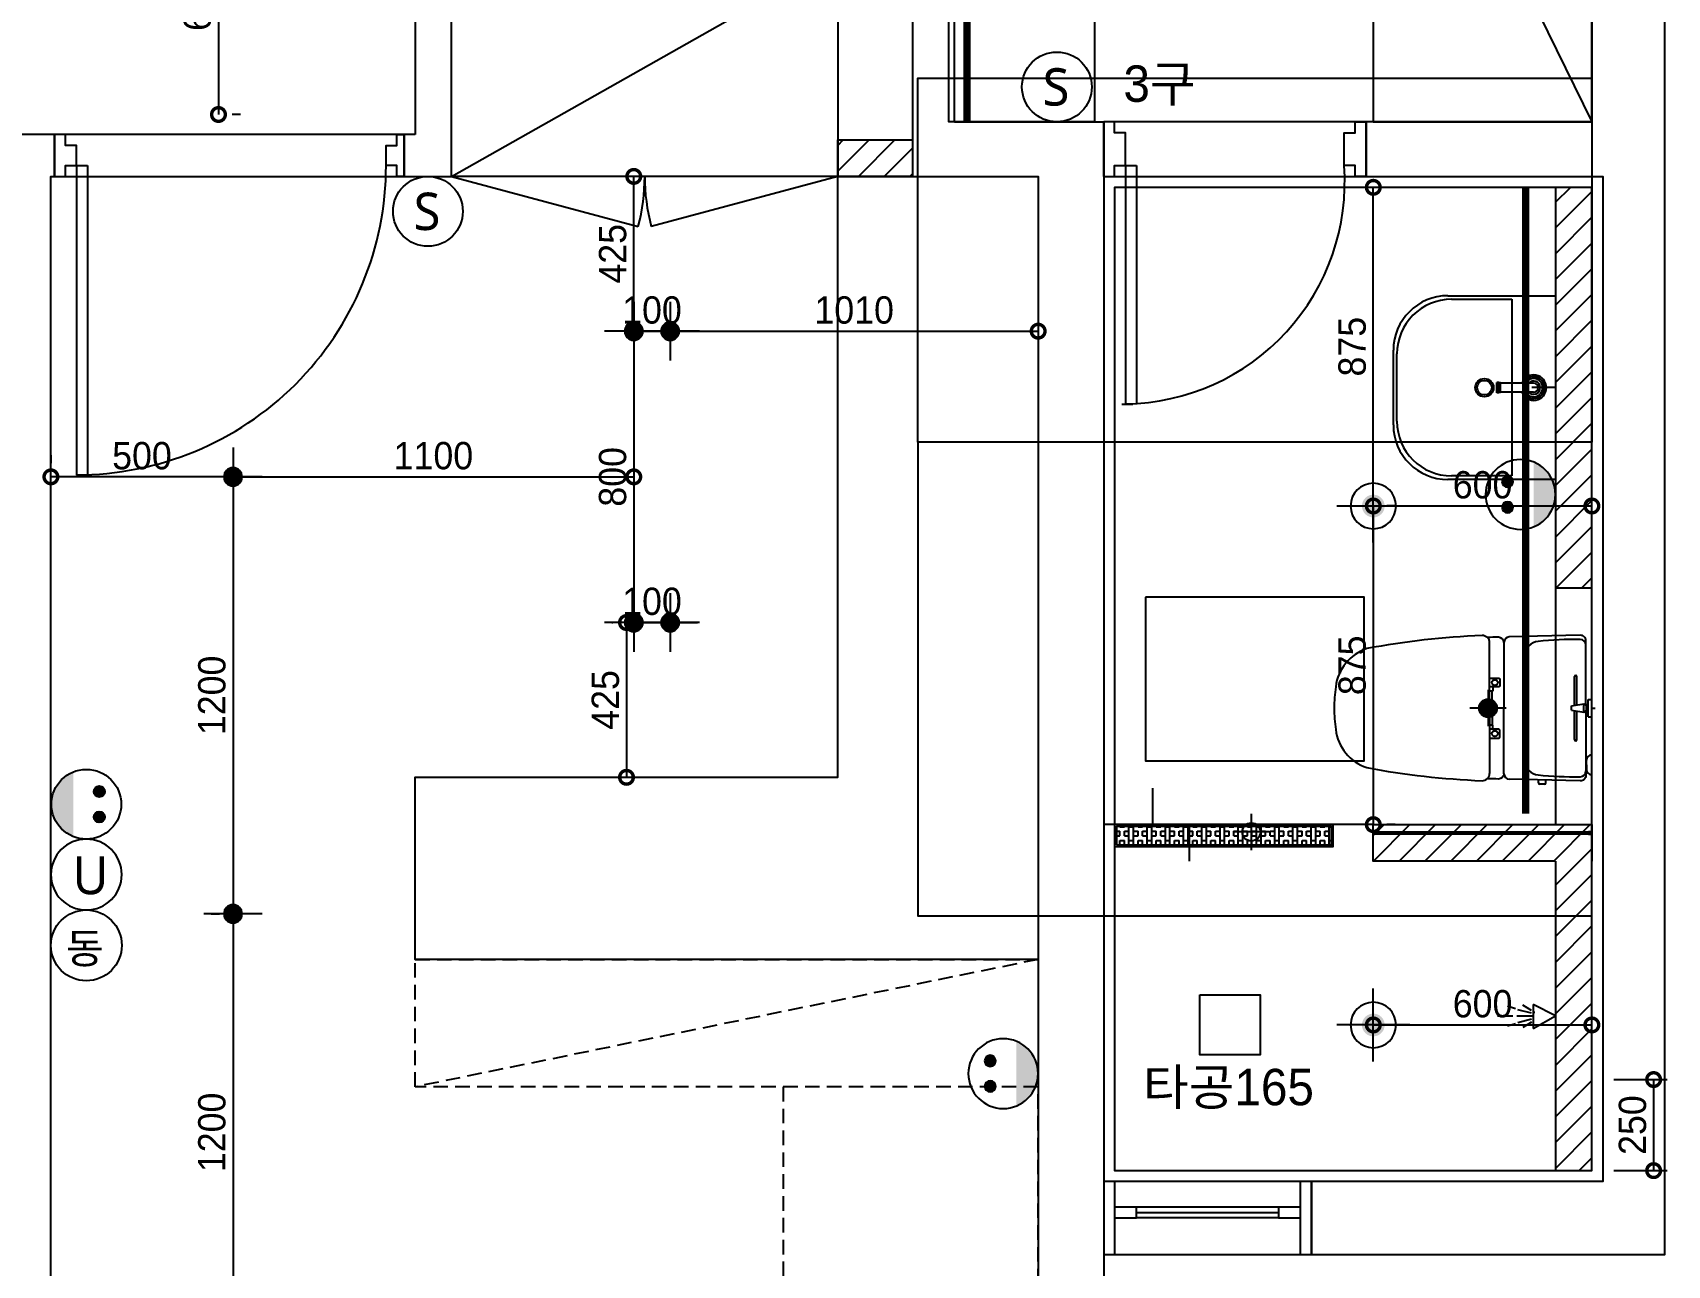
# Model space of a CAD drawing. Header units: inches. Extents: x 199882 to 277715, y -17863 to 11882.
# Drawn here: x 234943 to 239430, y 67 to 3452 of the extents above; entities that cross this region are included whole.
import ezdxf
from ezdxf.enums import TextEntityAlignment as Align

# ---------------------------------------------------------------- set-up
doc = ezdxf.new("R2010")
doc.units = ezdxf.units.IN
doc.header["$LTSCALE"] = 50
doc.header["$MEASUREMENT"] = 0
for name, pattern in [('DH-HID2', [1.2, 0.8, -0.4]), ('HID', [2.5, 1.5, -1]), ('HIDDEN', [0.375, 0.25, -0.125])]:
    doc.linetypes.add(name, pattern=pattern)
for name, color, linetype in [('03-WAL NEW', 3, 'Continuous'), ('04-WIN', 4, 'Continuous'), ('06-FUR', 6, 'Continuous'), ('06-LIGHT', 4, 'Continuous'), ('07-DIM WAL', 5, 'Continuous'), ('08-HAT', 8, 'Continuous'), ('3.기호.계단선', 30, 'Continuous'), ('BATH', 4, 'Continuous'), ('CO-BATH', 6, 'Continuous'), ('fin', 5, 'Continuous'), ('FU-FURM', 251, 'DH-HID2'), ('HL', 6, 'HIDDEN'), ('RC-LIGHT', 7, 'Continuous'), ('TOILET-1', 6, 'Continuous'), ('도면층2', 2, 'Continuous'), ('도면층4', 4, 'Continuous'), ('도면층5', 5, 'Continuous'), ('설비', 140, 'Continuous'), ('욕실마감선', 4, 'Continuous')]:
    doc.layers.add(name, color=color, linetype=linetype)
doc.styles.get("Standard").update_dxf_attribs({"font": 'txt.shx', "bigfont": 'whgtxt.shx'})
doc.styles.add('스타일1', font='HY울릉도M.TTF')
doc.styles.add('코레일둥고', font='Korail_Round_Gothic_Medium.ttf')
doc.dimstyles.new('30', dxfattribs={"dimscale": 30, "dimtxt": 2.5, "dimasz": 2.5, "dimexe": 1.25, "dimexo": 2, "dimtad": 1, "dimdec": 0, "dimtxsty": '스타일1', "dimblk": 'DOTSMALL', "dimcen": 2.5, "dimclrd": 1, "dimclre": 1, "dimclrt": 7, "dimadec": 0, "dimazin": 0, "dimtfac": 1, "dimtdec": 0, "dimtix": 1, "dimtmove": 0, "dimatfit": 3, "dimldrblk": 'DOTSMALL', "dimfxl": 0, "dimarcsym": 0})
pattern_1 = [(225, (0, 0), (35.355339, -35.355339), [])]

# ---------------------------------------------------------------- blocks, each defined once
blk = doc.blocks.new('floor')
at = {"layer": '3.기호.계단선'}
h = blk.add_hatch(dxfattribs=at)
h.set_pattern_fill('ANSI31', color=256, scale=10)
h.set_pattern_definition([(45, (11605, -2325), (-0.8838834765, 0.8838834765), [])])
edge = h.paths.add_edge_path()
edge.add_arc((217438.3, 1597.3), 25, 0, 360)
for p, q in [((217438.3, 1647.3), (217438.3, 1547.3)), ((217488.3, 1597.3), (217388.3, 1597.3)), ((216788.3, 1307.3), (216788.3, 1207.3)), ((216838.3, 1257.3), (216738.3, 1257.3))]:
    blk.add_line(p, q, dxfattribs=at)
for centre in [(217438.3, 1597.3), (216788.3, 1257.3)]:
    blk.add_circle(centre, 25, dxfattribs=at)
at = {"layer": '도면층2'}
for p, q in [((215973.3, 3207.3), (216383.3, 3207.3)), ((214493.3, 3172.3), (214463.3, 3172.3)), ((214463.3, 3172.3), (214463.3, 3057.3)), ((214463.3, 3057.3), (214593.3, 3057.3))]:
    blk.add_line(p, q, dxfattribs=at)
for points in [[(217688.3, 4427.3), (217723.3, 4427.3), (217723.3, 3207.3), (217103.3, 3207.3), (217103.3, 3057.3), (217753.3, 3057.3), (217753.3, 297.3), (216953.3, 297.3), (216953.3, 97.3), (217923.3, 97.3), (217923.3, 9222.3)], [(215843.3, 4097.3), (215843.3, 4547.3), (215843.3, 4097.3), (214633.3, 4097.3), (214633.3, 4547.3), (214463.3, 4547.3), (214463.3, 4397.3), (214493.3, 4397.3), (214493.3, 3172.3)], [(215973.3, 3207.3), (215973.3, 4427.3), (216128.3, 4427.3), (216128.3, 4547.3), (215843.3, 4547.3)], [(214593.3, 3057.3), (214593.3, 3917.3), (215858.3, 3917.3), (215858.3, 3207.3), (215858.3, 3057.3), (216203.3, 3057.3), (216203.3, 37.3)], [(216383.3, 3057.3), (216383.3, 3207.3), (216383.3, -1147.7)]]:
    blk.add_lwpolyline(points, dxfattribs=at)
blk.add_lwpolyline([(213122.3, -1042.7), (213122.3, -1217.7), (213493.3, -1217.7), (213493.3, 3057.3), (213503.3, 3057.3), (213503.3, 3172.3), (213292.3, 3172.3), (213292.3, 727.3), (213077.3, 727.3), (213077.3, 477.3), (213292.3, 477.3), (213293.3, -1042.7)], close=True, dxfattribs=at)
at = {"layer": '도면층4'}
for p, q in [((217103.3, 3207.3), (216383.3, 3207.3)), ((216383.3, 3207.3), (216383.3, 3057.3)), ((216383.3, 3057.3), (216383.3, 3207.3)), ((217103.3, 3057.3), (217103.3, 3207.3)), ((214463.3, 3172.3), (213493.3, 3172.3)), ((214463.3, 3057.3), (214463.3, 3172.3)), ((213493.3, 3057.3), (214463.3, 3057.3)), ((213563.3, 3087.3), (213563.3, 2237.3)), ((213563.3, 3087.3), (213593.3, 3087.3)), ((213593.3, 3087.3), (213593.3, 2237.8)), ((216383.3, 3057.3), (217103.3, 3057.3)), ((216443.3, 3087.3), (216443.3, 2432.3)), ((216443.3, 3087.3), (216473.3, 3087.3)), ((216473.3, 3087.3), (216473.3, 2432.8)), ((216433.3, 2432.3), (216463.3, 2432.3)), ((216953.3, 297.3), (216383.3, 297.3)), ((216413.3, 297.3), (216413.3, 97.3)), ((216923.3, 97.3), (216923.3, 297.3)), ((216953.3, 97.3), (216953.3, 297.3)), ((216473.3, 212.3), (216863.3, 212.3)), ((216383.3, 97.3), (216953.3, 97.3))]:
    blk.add_line(p, q, dxfattribs=at)
for points in [[(216383.3, 3057.3), (216413.3, 3057.3), (216413.3, 3087.3), (216443.3, 3087.3), (216443.3, 3177.3), (216413.3, 3177.3), (216413.3, 3207.3), (216383.3, 3207.3), (216383.3, 3057.3)], [(217103.3, 3057.3), (217073.3, 3057.3), (217073.3, 3087.3), (217043.3, 3087.3), (217043.3, 3177.3), (217073.3, 3177.3), (217073.3, 3207.3), (217103.3, 3207.3), (217103.3, 3057.3)], [(213503.3, 3057.3), (213533.3, 3057.3), (213533.3, 3087.3), (213563.3, 3087.3), (213563.3, 3142.3), (213533.3, 3142.3), (213533.3, 3172.3), (213503.3, 3172.3), (213503.3, 3057.3)], [(214463.3, 3057.3), (214443.3, 3057.3), (214443.3, 3087.3), (214413.3, 3087.3), (214413.3, 3142.3), (214443.3, 3142.3), (214443.3, 3172.3), (214463.3, 3172.3), (214463.3, 3057.3)]]:
    blk.add_lwpolyline(points, dxfattribs=at)
for points in [[(216413.3, 227.3), (216413.3, 197.3), (216473.3, 197.3), (216473.3, 227.3)], [(216863.3, 227.3), (216863.3, 197.3), (216923.3, 197.3), (216923.3, 227.3)]]:
    blk.add_lwpolyline(points, close=True, dxfattribs=at)
at = {"layer": '도면층5'}
for p, q in [((216863.3, 227.3), (216473.3, 227.3)), ((216863.3, 197.3), (216473.3, 197.3))]:
    blk.add_line(p, q, dxfattribs=at)
for centre, radius, start, end in [((213564.2, 3086.9), 849.1, 269.936, 0.0265), ((216435.8, 3041.9), 609.1, 270.6991, 4.2712)]:
    blk.add_arc(centre, radius, start, end, dxfattribs=at)
blk = doc.blocks.new('AC-8')
at = {"layer": 'BATH'}
for p, q in [((-50.8, 54), (-0.1, 142.7)), ((-0.1, 142.7), (45.4, 54)), ((45.4, 54), (-50.8, 54)), ((-24.7, 46.5), (-46.3, 12.2)), ((-13.5, 47.3), (-27.7, -7.9)), ((-1.6, 49.5), (-1.6, -10.8)), ((10.4, 47.3), (24.5, -7.9)), ((21.6, 46.5), (43.2, 12.2)), ((-31.4, -16.2), (-41.1, -49)), ((-1.6, -27.3), (-1.6, -88.5)), ((28.3, -16.2), (38, -49))]:
    blk.add_line(p, q, dxfattribs=at)
blk = doc.blocks.new('A$C1AC25B95')
at = {"layer": '욕실마감선', "color": 8}
for p, q in [((28.3, 72.3), (28.3, 75)), ((53.3, 73.7), (53.3, 75))]:
    blk.add_line(p, q, dxfattribs=at)
at = {"layer": 'TOILET-1', "linetype": 'Continuous', "xscale": 0.873786407766195, "yscale": 0.873786407766195, "zscale": 0.873786407766195, "rotation": 180}
blk.add_blockref('AC-8', (39.7, 124.7), dxfattribs=at)
blk = doc.blocks.new('B-803S')
at = {"layer": 'CO-BATH'}
for p, q in [((7.5, 1980), (7.5, 20)), ((12.5, 1980), (12.5, 20))]:
    blk.add_line(p, q, dxfattribs=at)
at = {"layer": 'CO-BATH', "color": 8}
blk.add_lwpolyline([(0, 2000), (20, 2000), (20, 0), (0, 0)], close=True, dxfattribs=at)
at = {"layer": 'CO-BATH'}
for points in [[(0, 2000), (0, 1970), (5, 1970), (5, 1980), (15, 1980), (15, 1970), (20, 1970), (20, 2000)], [(0, 0), (0, 30), (5, 30), (5, 20), (15, 20), (15, 30), (20, 30), (20, 0)]]:
    blk.add_lwpolyline(points, close=True, dxfattribs=at)
blk = doc.blocks.new('CJSWJ')
at = {"layer": '03-WAL NEW'}
h = blk.add_hatch(dxfattribs=at)
h.set_pattern_fill('_USER', color=256, scale=50, angle=225, pattern_type=0)
h.set_pattern_definition([(225, (46485, -72), (35.355339, -35.355339), [])])
h.paths.add_polyline_path([(237153.3, 3157.3), (237153.3, 3057.3), (237358.3, 3057.3), (237358.3, 3157.3)])
h = blk.add_hatch(dxfattribs=at)
h.set_pattern_fill('_USER', color=8, scale=50, angle=225, pattern_type=0)
h.set_pattern_definition([(225, (21500, -30), (35.355339, -35.355339), [])])
h.paths.add_polyline_path([(239223.3, 3027.3), (239123.3, 3027.3), (239123.3, 1927.3), (239223.3, 1927.3)])
h = blk.add_hatch(dxfattribs=at)
h.set_pattern_fill('_USER', color=8, scale=50, angle=225, pattern_type=0)
h.set_pattern_definition(pattern_1)
h.paths.add_polyline_path([(239223.3, 1177.3), (238623.3, 1177.3), (238623.3, 1277.3), (239223.3, 1277.3)])
h = blk.add_hatch(dxfattribs=at)
h.set_pattern_fill('_USER', color=8, scale=50, angle=225, pattern_type=0)
h.set_pattern_definition(pattern_1)
h.paths.add_polyline_path([(239223.3, 1177.3), (239123.3, 1177.3), (239123.3, 327.3), (239223.3, 327.3)])
at = {"layer": '08-HAT'}
h = blk.add_hatch(dxfattribs=at)
h.set_pattern_fill('BOX', color=256, scale=50)
h.set_pattern_definition([(90, (21202.55, 746.6), (-50, 3e-15), []), (90, (21215.05, 746.6), (-50, 3e-15), []), (0, (21202.55, 746.6), (0, 50), [-12.5, 12.5]), (0, (21202.55, 759.1), (0, 50), [-12.5, 12.5]), (0, (21202.55, 771.6), (0, 50), [12.5, -12.5]), (0, (21202.55, 784.1), (0, 50), [12.5, -12.5]), (90, (21227.55, 746.6), (-50, 3e-15), [12.5, -12.5]), (90, (21240.05, 746.6), (-50, 3e-15), [12.5, -12.5])])
h.paths.add_polyline_path([(237918.3, 1222.3), (238508.3, 1222.3), (238508.3, 1272.3), (237918.3, 1272.3)])
at = {"color": 8}
for p, q in [((239123.3, 2477.3), (239058.3, 2477.3)), ((239223.3, 1573.3), (239223.3, 1621.3)), ((239223.3, 1597.3), (239232, 1597.3)), ((238623.3, 1277.3), (237883.3, 1277.3))]:
    blk.add_line(p, q, dxfattribs=at)
blk.add_line((238623.3, 1277.3), (237913.3, 1277.3))
blk.add_lwpolyline([(238017.6, 1377.3), (238017.6, 1277.3), (238117.6, 1277.3), (238117.6, 1177.3)], dxfattribs=at)
at = {"layer": '03-WAL NEW'}
blk.add_line((239123.3, 1977.3), (239123.3, 1277.3), dxfattribs=at)
blk.add_lwpolyline([(237358.3, 3057.3), (237153.3, 3057.3), (237153.3, 3157.3), (237358.3, 3157.3)], close=True, dxfattribs=at)
for points in [[(239223.3, 3027.3), (239123.3, 3027.3), (239123.3, 1927.3), (239223.3, 1927.3), (239223.3, 3027.3)], [(239123.3, 1177.3), (238623.3, 1177.3), (238623.3, 1277.3), (239223.3, 1277.3), (239223.3, 1177.3)], [(239123.3, 1177.3), (239123.3, 327.3), (239223.3, 327.3), (239223.3, 1177.3)]]:
    blk.add_lwpolyline(points, dxfattribs=at)
at = {"layer": '06-FUR', "color": 8}
for p, q in [((238623.3, 4427.3), (239223.3, 3207.3)), ((237153.3, 3057.3), (236093.3, 3057.3)), ((236093.3, 3057.3), (236605.2, 2920.1)), ((237153.3, 3057.3), (236641.3, 2920.1))]:
    blk.add_line(p, q, dxfattribs=at)
for points in [[(237458.3, 4427.3), (237858.3, 4427.3), (237858.3, 3207.3), (237458.3, 3207.3)], [(239223.3, 4427.3), (238623.3, 4427.3), (238623.3, 3207.3), (239223.3, 3207.3)], [(237703.3, 907.3), (235993.3, 907.3), (235993.3, 1407.3), (237153.3, 1407.3), (237153.3, 3057.3), (237703.3, 3057.3)]]:
    blk.add_lwpolyline(points, close=True, dxfattribs=at)
blk.add_lwpolyline([(236093.3, 3057.3), (236093.3, 3657.3), (237153.3, 3657.3), (237153.3, 3057.3), (236093.3, 3057.3), (237153.3, 3657.3)], dxfattribs=at)
for centre, start, end in [((236093.3, 3057.3), 345, 0), ((237153.3, 3057.3), 180, 195)]:
    blk.add_arc(centre, 530, start, end, dxfattribs=at)
at = {"layer": '08-HAT'}
for points in [[(237913.3, 1217.3), (238513.3, 1217.3), (238513.3, 1277.3), (237913.3, 1277.3)], [(237918.3, 1222.3), (238508.3, 1222.3), (238508.3, 1272.3), (237918.3, 1272.3)]]:
    blk.add_lwpolyline(points, close=True, dxfattribs=at)
at = {"layer": 'CO-BATH', "color": 8}
for p, q in [((238828.3, 2729.8), (239123.3, 2729.8)), ((238838.3, 2719.8), (239003.3, 2719.8)), ((239003.3, 2719.8), (239003.3, 2234.8)), ((239123.3, 2729.8), (239123.3, 2224.8)), ((238678.3, 2374.8), (238678.3, 2579.8)), ((238688.3, 2384.8), (238688.3, 2569.8)), ((238962.8, 2462.8), (238962.8, 2491.8)), ((238967.8, 2491.8), (238962.8, 2491.8)), ((238967.8, 2462.8), (238967.8, 2491.8)), ((238972.8, 2490.8), (238967.8, 2490.8)), ((238972.8, 2463.8), (238972.8, 2490.8)), ((239063.3, 2489.8), (238972.8, 2489.8)), ((238967.8, 2462.8), (238962.8, 2462.8)), ((238972.8, 2463.8), (238967.8, 2463.8)), ((239063.3, 2464.8), (238972.8, 2464.8)), ((239123.3, 2224.8), (238828.3, 2224.8)), ((239003.3, 2234.8), (238838.3, 2234.8))]:
    blk.add_line(p, q, dxfattribs=at)
for radius in [25, 20]:
    blk.add_circle((238928.3, 2477.3), radius, dxfattribs=at)
for centre, radius, start, end in [((238828.3, 2579.8), 150, 90, 180), ((238838.3, 2569.8), 150, 90, 180), ((239063.3, 2477.3), 35, 200.9249, 159.0752), ((239063.3, 2477.3), 30, 204.6243, 155.3757), ((239063.3, 2477.3), 25, 210, 150), ((239063.3, 2477.3), 18, 223.983, 136.0171), ((239063.3, 2477.3), 12.5, 270, 90), ((238838.3, 2384.8), 150, 180, 270), ((238828.3, 2374.8), 150, 180, 270)]:
    blk.add_arc(centre, radius, start, end, dxfattribs=at)
at = {"layer": 'fin', "color": 8}
for p, q in [((238942.6, 1597.3), (238942.6, 1776.5)), ((238981.9, 1777.6), (238981.9, 1597.3)), ((239206.9, 1605.2), (239206.9, 1769.8)), ((239039.7, 1742.5), (239039.7, 1597.3)), ((238942.6, 1597.3), (238942.6, 1418)), ((238981.9, 1416.9), (238981.9, 1597.3)), ((239039.7, 1452), (239039.7, 1597.3)), ((239206.9, 1589.3), (239206.9, 1424.7)), ((239208.3, 1441.5), (239208.3, 1454)), ((239208.3, 1441.5), (239208.3, 1429))]:
    blk.add_line(p, q, dxfattribs=at)
for points in [[(239206.9, 1769.8), (239206.9, 1782.3, 0.421209), (239191.5, 1797.3), (238996.5, 1792.6, 0.001659)], [(238981.9, 1777.6, 0.371724), (238967.1, 1792, 0.003515), (238936.2, 1791.2, 0.320541)], [(238981.9, 1416.9, -0.371724), (238967.1, 1402.5, -0.003515), (238936.2, 1403.3, -0.320541)], [(239206.9, 1424.7), (239206.9, 1412.3, -0.421209), (239191.5, 1397.3), (238996.5, 1401.9, -0.001659)]]:
    blk.add_lwpolyline(points, format="xyb", dxfattribs=at)
for centre, radius, start, end in [((239011.6, -407.5), 2205.9, 92.3333, 100.6081), ((238922.6, 1776.5), 20, 0, 92.3333), ((238644.9, 1641.5), 125.5, 108.2964, 173.4241), ((238996.9, 1777.6), 15, 91.3651, 180), ((239079.6, 1740.8), 40, 95.9437, 177.5129), ((239179, 785.9), 1000, 89.3116, 95.9437), ((239190.9, 1769.8), 16, 0, 89.3116), ((238921.9, 1597.3), 405.9, 171.6993, 180), ((238921.9, 1597.3), 405.9, 180, 188.3007), ((238644.9, 1553), 125.5, 186.5759, 251.7036), ((239079.6, 1453.8), 40, 182.4871, 264.0563), ((239223.3, 1454), 15, 90, 180), ((239011.6, 3602.1), 2205.9, 259.3919, 267.6667), ((238922.6, 1418), 20, 267.6667, 0), ((238996.9, 1416.9), 15, 180, 268.6349), ((239179, 2408.6), 1000, 264.0563, 270.6884), ((239190.9, 1424.7), 16, 270.6884, 0), ((239223.3, 1429), 15, 180, 270)]:
    blk.add_arc(centre, radius, start, end, dxfattribs=at)
at = {"layer": 'FU-FURM', "color": 8}
blk.add_line((237703.3, 907.3), (235993.3, 557.3), dxfattribs=at)
for points in [[(237703.3, 907.3), (237703.3, 557.3), (235993.3, 557.3), (235993.3, 907.3)], [(237703.3, -942.7), (237703.3, 557.3), (237003.3, 557.3), (237003.3, -942.7)]]:
    blk.add_lwpolyline(points, close=True, dxfattribs=at)
at = {"layer": 'HL', "color": 8, "linetype": 'Continuous'}
for p, q in [((239175.3, 1604.7), (239175.3, 1683.8)), ((239182.3, 1605.8), (239182.3, 1683.8)), ((238949.6, 1597.3), (238949.6, 1643.6)), ((239213.3, 1621.3), (239223.3, 1621.3)), ((239213.3, 1573.3), (239213.3, 1621.3)), ((238949.6, 1597.3), (238949.6, 1550.9)), ((239167.1, 1603.2), (239201.5, 1608.6)), ((239167.1, 1591.3), (239167.1, 1603.2)), ((239167.1, 1591.3), (239201.5, 1585.9)), ((239175.3, 1510.8), (239175.3, 1589.8)), ((239182.3, 1510.8), (239182.3, 1588.7)), ((239201.5, 1608.6), (239208.5, 1604.2)), ((239201.5, 1585.9), (239201.5, 1608.6)), ((239201.5, 1585.9), (239208.5, 1590.3)), ((239208.5, 1604.2), (239213.3, 1609.6)), ((239208.5, 1590.3), (239208.5, 1604.2)), ((239208.5, 1590.3), (239213.3, 1584.9)), ((239213.3, 1573.3), (239223.3, 1573.3)), ((239076.8, 1392.3), (239076.8, 1400)), ((239096.9, 1392.3), (239096.9, 1399.5)), ((239092.9, 1388.3), (239080.8, 1388.3))]:
    blk.add_line(p, q, dxfattribs=at)
for points in [[(238942.6, 1679.8), (238966.8, 1679.8, -0.414214), (238970.8, 1675.8), (238970.8, 1659.3, -0.414214), (238966.8, 1655.3), (238951.2, 1655.3), (238942.6, 1655.3)], [(238951.2, 1655.3), (238951.2, 1645.6, -0.414214), (238949.2, 1643.6), (238942.6, 1643.6)], [(238951.2, 1539.2), (238951.2, 1548.9, 0.414214), (238949.2, 1550.9), (238942.6, 1550.9)], [(238942.6, 1514.7), (238966.8, 1514.7, 0.414214), (238970.8, 1518.7), (238970.8, 1535.2, 0.414214), (238966.8, 1539.2), (238951.2, 1539.2), (238942.6, 1539.2)]]:
    blk.add_lwpolyline(points, format="xyb", dxfattribs=at)
for centre in [(238956.9, 1667.3), (238956.9, 1527.3)]:
    blk.add_circle(centre, 8, dxfattribs=at)
for centre, radius, start, end in [((239178.8, 1683.8), 3.5, 0, 180), ((239178.8, 1510.8), 3.5, 180, 0), ((239080.8, 1392.3), 4, 180, 270), ((239092.9, 1392.3), 4, 270, 0)]:
    blk.add_arc(centre, radius, start, end, dxfattribs=at)
at = {"layer": '욕실마감선', "color": 8}
blk.add_lwpolyline([(239223.3, 3027.3), (237913.3, 3027.3), (237913.3, 327.3), (239223.3, 327.3)], close=True, dxfattribs=at)
at = {"layer": '04-WIN'}
blk.add_blockref('floor', (21500, 0), dxfattribs=at)
at = {"layer": '06-FUR', "xscale": -0.7874015748031495, "yscale": 0.7874015748031495, "zscale": 0.7874015748031495, "rotation": 90}
blk.add_blockref('A$C1AC25B95', (239123.3, 783.6), dxfattribs=at)
at = {"layer": '07-DIM WAL', "xscale": 0.3000010340288967, "yscale": 0.3000010340288967, "zscale": 0.3000010340288967, "rotation": 270}
blk.add_blockref('B-803S', (238623.3, 1257.3), dxfattribs=at)
blk = doc.blocks.new('egoo')
at = {"layer": '설비'}
h = blk.add_hatch(color=140, dxfattribs=at)
edge = h.paths.add_edge_path()
edge.add_arc((1015645.3, 443433.7), 22.3, 0, 360)
h = blk.add_hatch(color=140, dxfattribs=at)
edge = h.paths.add_edge_path()
edge.add_arc((1015747.7, 443433.7), 22.3, 0, 360)
h = blk.add_hatch(color=140, dxfattribs=at)
edge = h.paths.add_edge_path()
edge.add_line((1015826.3, 443329.1), (1015566.6, 443329.1))
edge.add_ellipse((1015696.5, 443381.5), major_axis=(99, 99), ratio=1, start_angle=156.95778, end_angle=293.04222)
at = {"layer": '설비', "color": 140}
for centre, radius in [((1015696.5, 443381.5), 140), ((1015645.3, 443433.7), 22.3), ((1015747.7, 443433.7), 22.3)]:
    blk.add_circle(centre, radius, dxfattribs=at)
blk = doc.blocks.new('swich')
at = {"layer": '설비', "color": 140}
blk.add_circle((372828.6, -86554.1), 84, dxfattribs=at)
at = {"layer": '설비', "color": 140, "insert": (372858.7, -86509.1), "char_height": 90, "width": 143.497, "attachment_point": 3}
blk.add_mtext('{\\fMalgun Gothic|b0|i0|c129|p50;S}', dxfattribs=at)
blk = doc.blocks.new('utp')
at = {"layer": '설비', "color": 140}
blk.add_circle((372927.5, -86920.8), 140, dxfattribs=at)
at = {"layer": '설비', "color": 140, "insert": (372982.3, -87000.6), "char_height": 150, "width": 275.64, "attachment_point": 9}
blk.add_mtext('{\\fMalgun Gothic|b0|i0|c129|p50;U}', dxfattribs=at)
blk = doc.blocks.new('_DOTSMALL')
at = {"color": 0, "linetype": 'ByBlock', "const_width": 0.5}
blk.add_lwpolyline([(-0.0625, 0, 1), (0.0625, 0, 1)], format="xyb", close=True, dxfattribs=at)
blk = doc.blocks.new('*D109')
at = {"layer": '07-DIM WAL', "color": 1, "lineweight": -2}
for p, q in [((235453.3, 3849.8), (235453.3, 3227.3)), ((235513.3, 3849.8), (235490.8, 3849.8)), ((235513.3, 3227.3), (235490.8, 3227.3))]:
    blk.add_line(p, q, dxfattribs=at)
at = {"layer": 'Defpoints', "color": 0}
for p in [(235453.3, 3849.8), (235453.3, 3227.3), (235453.3, 3227.3)]:
    blk.add_point(p, dxfattribs=at)
at = {"layer": '07-DIM WAL', "color": 1, "lineweight": -2, "xscale": 75, "yscale": 75, "zscale": 75}
for p, rotation in [((235453.3, 3849.8), 90), ((235453.3, 3227.3), 270)]:
    blk.add_blockref('_DOTSMALL', p, dxfattribs=dict(at, rotation=rotation))
at = {"layer": '07-DIM WAL', "color": 7, "insert": (235395.5, 3538.5), "char_height": 75, "attachment_point": 5, "rotation": 90, "style": '스타일1'}
blk.add_mtext('623', dxfattribs=at)
blk = doc.blocks.new('hallogen')
h = blk.add_hatch(color=256)
h.dxf.hatch_style = 1
edge = h.paths.add_edge_path()
edge.add_arc((48591.7, 60854.3), 31.2, 0, 360, ccw=False)
at = {"color": 1, "linetype": 'Continuous'}
for p, q in [((48591.7, 60954.3), (48591.7, 60754.3)), ((48691.7, 60854.3), (48491.7, 60854.3))]:
    blk.add_line(p, q, dxfattribs=at)
at = {"color": 4, "linetype": 'Continuous'}
blk.add_circle((48591.7, 60854.3), 62.5, dxfattribs=at)
blk = doc.blocks.new('*D140')
at = {"layer": '07-DIM WAL', "color": 1, "lineweight": -2}
for p, q in [((238623.3, 2152.3), (239223.3, 2152.3)), ((238623.3, 2092.3), (238623.3, 2114.8)), ((239223.3, 2092.3), (239223.3, 2114.8))]:
    blk.add_line(p, q, dxfattribs=at)
at = {"layer": 'Defpoints', "color": 0}
for p in [(238623.3, 2152.3), (239223.3, 2152.3), (239223.3, 2152.3)]:
    blk.add_point(p, dxfattribs=at)
at = {"layer": '07-DIM WAL', "color": 1, "lineweight": -2, "xscale": 75, "yscale": 75, "zscale": 75, "rotation": 180}
blk.add_blockref('_DOTSMALL', (238623.3, 2152.3), dxfattribs=at)
at = {"layer": '07-DIM WAL', "color": 1, "lineweight": -2, "xscale": 75, "yscale": 75, "zscale": 75}
blk.add_blockref('_DOTSMALL', (239223.3, 2152.3), dxfattribs=at)
at = {"layer": '07-DIM WAL', "color": 7, "insert": (238923.3, 2210.1), "char_height": 75, "attachment_point": 5, "style": '스타일1'}
blk.add_mtext('600', dxfattribs=at)
blk = doc.blocks.new('*D141')
at = {"layer": '07-DIM WAL', "color": 1, "lineweight": -2}
for p, q in [((238623.3, 2152.3), (238623.3, 1277.3)), ((238683.3, 2152.3), (238660.8, 2152.3)), ((238683.3, 1277.3), (238660.8, 1277.3))]:
    blk.add_line(p, q, dxfattribs=at)
at = {"layer": 'Defpoints', "color": 0}
for p in [(238623.3, 2152.3), (238623.3, 1277.3), (238623.3, 1277.3)]:
    blk.add_point(p, dxfattribs=at)
at = {"layer": '07-DIM WAL', "color": 1, "lineweight": -2, "xscale": 75, "yscale": 75, "zscale": 75}
for p, rotation in [((238623.3, 2152.3), 90), ((238623.3, 1277.3), 270)]:
    blk.add_blockref('_DOTSMALL', p, dxfattribs=dict(at, rotation=rotation))
at = {"layer": '07-DIM WAL', "color": 7, "insert": (238565.5, 1714.8), "char_height": 75, "attachment_point": 5, "rotation": 90, "style": '스타일1'}
blk.add_mtext('875', dxfattribs=at)
blk = doc.blocks.new('*D142')
at = {"layer": '07-DIM WAL', "color": 1, "lineweight": -2}
for p, q in [((238623.3, 2152.3), (238623.3, 3027.3)), ((238683.3, 3027.3), (238660.8, 3027.3)), ((238683.3, 2152.3), (238660.8, 2152.3))]:
    blk.add_line(p, q, dxfattribs=at)
at = {"layer": 'Defpoints', "color": 0}
for p in [(238623.3, 3027.3), (238623.3, 3027.3), (238623.3, 2152.3)]:
    blk.add_point(p, dxfattribs=at)
at = {"layer": '07-DIM WAL', "color": 1, "lineweight": -2, "xscale": 75, "yscale": 75, "zscale": 75}
for p, rotation in [((238623.3, 3027.3), 90), ((238623.3, 2152.3), 270)]:
    blk.add_blockref('_DOTSMALL', p, dxfattribs=dict(at, rotation=rotation))
at = {"layer": '07-DIM WAL', "color": 7, "insert": (238565.5, 2589.8), "char_height": 75, "attachment_point": 5, "rotation": 90, "style": '스타일1'}
blk.add_mtext('875', dxfattribs=at)
blk = doc.blocks.new('*D143')
at = {"layer": '07-DIM WAL', "color": 1, "lineweight": -2}
for p, q in [((238623.3, 727.3), (239223.3, 727.3)), ((238623.3, 667.3), (238623.3, 689.8)), ((239223.3, 667.3), (239223.3, 689.8))]:
    blk.add_line(p, q, dxfattribs=at)
at = {"layer": 'Defpoints', "color": 0}
for p in [(238623.3, 727.3), (239223.3, 727.3), (239223.3, 727.3)]:
    blk.add_point(p, dxfattribs=at)
at = {"layer": '07-DIM WAL', "color": 1, "lineweight": -2, "xscale": 75, "yscale": 75, "zscale": 75, "rotation": 180}
blk.add_blockref('_DOTSMALL', (238623.3, 727.3), dxfattribs=at)
at = {"layer": '07-DIM WAL', "color": 1, "lineweight": -2, "xscale": 75, "yscale": 75, "zscale": 75}
blk.add_blockref('_DOTSMALL', (239223.3, 727.3), dxfattribs=at)
at = {"layer": '07-DIM WAL', "color": 7, "insert": (238923.3, 785.1), "char_height": 75, "attachment_point": 5, "style": '스타일1'}
blk.add_mtext('600', dxfattribs=at)
blk = doc.blocks.new('1')
at = {"linetype": 'Continuous'}
h = blk.add_hatch(color=4, dxfattribs=at)
h.dxf.hatch_style = 1
edge = h.paths.add_edge_path()
edge.add_arc((11539653.5, -14273503.8), 37.5, 0, 360)
at = {"color": 1, "linetype": 'Continuous'}
for p, q in [((11539653.5, -14273637.1), (11539653.5, -14273370.5)), ((11539520.2, -14273503.8), (11539786.8, -14273503.8))]:
    blk.add_line(p, q, dxfattribs=at)
at = {"color": 4, "linetype": 'Continuous'}
for radius in [41.5, 37.5]:
    blk.add_circle((11539653.5, -14273503.8), radius, dxfattribs=at)
blk = doc.blocks.new('*D163')
at = {"layer": '07-DIM WAL', "color": 1, "lineweight": -2}
for p, q in [((235493.3, 2232.3), (235493.3, 1032.3)), ((235553.3, 2232.3), (235530.8, 2232.3)), ((235553.3, 1032.3), (235530.8, 1032.3))]:
    blk.add_line(p, q, dxfattribs=at)
at = {"layer": 'Defpoints', "color": 0}
for p in [(235493.3, 2232.3), (235493.3, 1032.3), (235493.3, 1032.3)]:
    blk.add_point(p, dxfattribs=at)
at = {"layer": '07-DIM WAL', "color": 1, "lineweight": -2, "xscale": 75, "yscale": 75, "zscale": 75}
for p, rotation in [((235493.3, 2232.3), 90), ((235493.3, 1032.3), 270)]:
    blk.add_blockref('_DOTSMALL', p, dxfattribs=dict(at, rotation=rotation))
at = {"layer": '07-DIM WAL', "color": 7, "insert": (235435.5, 1632.3), "char_height": 75, "attachment_point": 5, "rotation": 90, "style": '스타일1'}
blk.add_mtext('1200', dxfattribs=at)
blk = doc.blocks.new('*D164')
at = {"layer": '07-DIM WAL', "color": 1, "lineweight": -2}
for p, q in [((235433.3, 1032.3), (235455.8, 1032.3)), ((235493.3, 1032.3), (235493.3, -167.7)), ((235553.3, -167.7), (235530.8, -167.7))]:
    blk.add_line(p, q, dxfattribs=at)
at = {"layer": 'Defpoints', "color": 0}
for p in [(235493.3, 1032.3), (235493.3, -167.7), (235493.3, -167.7)]:
    blk.add_point(p, dxfattribs=at)
at = {"layer": '07-DIM WAL', "color": 1, "lineweight": -2, "xscale": 75, "yscale": 75, "zscale": 75}
for p, rotation in [((235493.3, 1032.3), 90), ((235493.3, -167.7), 270)]:
    blk.add_blockref('_DOTSMALL', p, dxfattribs=dict(at, rotation=rotation))
at = {"layer": '07-DIM WAL', "color": 7, "insert": (235435.5, 432.3), "char_height": 75, "attachment_point": 5, "rotation": 90, "style": '스타일1'}
blk.add_mtext('1200', dxfattribs=at)
blk = doc.blocks.new('*D169')
at = {"layer": '07-DIM WAL', "color": 1, "lineweight": -2}
for p, q in [((236593.3, 2692.3), (236593.3, 2669.8)), ((236693.3, 2692.3), (236693.3, 2669.8)), ((236593.3, 2632.3), (236518.3, 2632.3)), ((236593.3, 2632.3), (236693.3, 2632.3)), ((236693.3, 2632.3), (236768.3, 2632.3))]:
    blk.add_line(p, q, dxfattribs=at)
at = {"layer": 'Defpoints', "color": 0}
for p in [(236593.3, 2632.3), (236693.3, 2632.3), (236693.3, 2632.3)]:
    blk.add_point(p, dxfattribs=at)
at = {"layer": '07-DIM WAL', "color": 1, "lineweight": -2, "xscale": 75, "yscale": 75, "zscale": 75}
blk.add_blockref('_DOTSMALL', (236593.3, 2632.3), dxfattribs=at)
at = {"layer": '07-DIM WAL', "color": 1, "lineweight": -2, "xscale": 75, "yscale": 75, "zscale": 75, "rotation": 180}
blk.add_blockref('_DOTSMALL', (236693.3, 2632.3), dxfattribs=at)
at = {"layer": '07-DIM WAL', "color": 7, "insert": (236643.3, 2690), "char_height": 75, "attachment_point": 5, "style": '스타일1'}
blk.add_mtext('100', dxfattribs=at)
blk = doc.blocks.new('*D170')
at = {"layer": '07-DIM WAL', "color": 1, "lineweight": -2}
for p, q in [((234993.3, 2292.3), (234993.3, 2269.8)), ((235493.3, 2292.3), (235493.3, 2269.8)), ((235493.3, 2232.3), (234993.3, 2232.3))]:
    blk.add_line(p, q, dxfattribs=at)
at = {"layer": 'Defpoints', "color": 0}
for p in [(234993.3, 2232.3), (234993.3, 2232.3), (235493.3, 2232.3)]:
    blk.add_point(p, dxfattribs=at)
at = {"layer": '07-DIM WAL', "color": 1, "lineweight": -2, "xscale": 75, "yscale": 75, "zscale": 75, "rotation": 180}
blk.add_blockref('_DOTSMALL', (234993.3, 2232.3), dxfattribs=at)
at = {"layer": '07-DIM WAL', "color": 1, "lineweight": -2, "xscale": 75, "yscale": 75, "zscale": 75}
blk.add_blockref('_DOTSMALL', (235493.3, 2232.3), dxfattribs=at)
at = {"layer": '07-DIM WAL', "color": 7, "insert": (235243.3, 2290), "char_height": 75, "attachment_point": 5, "style": '스타일1'}
blk.add_mtext('500', dxfattribs=at)
blk = doc.blocks.new('*D172')
at = {"layer": '07-DIM WAL', "color": 1, "lineweight": -2}
for p, q in [((236593.3, 1892.3), (236593.3, 1869.8)), ((236693.3, 1892.3), (236693.3, 1869.8)), ((236593.3, 1832.3), (236518.3, 1832.3)), ((236593.3, 1832.3), (236693.3, 1832.3)), ((236693.3, 1832.3), (236768.3, 1832.3))]:
    blk.add_line(p, q, dxfattribs=at)
at = {"layer": 'Defpoints', "color": 0}
for p in [(236593.3, 1832.3), (236693.3, 1832.3), (236693.3, 1832.3)]:
    blk.add_point(p, dxfattribs=at)
at = {"layer": '07-DIM WAL', "color": 1, "lineweight": -2, "xscale": 75, "yscale": 75, "zscale": 75}
blk.add_blockref('_DOTSMALL', (236593.3, 1832.3), dxfattribs=at)
at = {"layer": '07-DIM WAL', "color": 1, "lineweight": -2, "xscale": 75, "yscale": 75, "zscale": 75, "rotation": 180}
blk.add_blockref('_DOTSMALL', (236693.3, 1832.3), dxfattribs=at)
at = {"layer": '07-DIM WAL', "color": 7, "insert": (236643.3, 1890), "char_height": 75, "attachment_point": 5, "style": '스타일1'}
blk.add_mtext('100', dxfattribs=at)
blk = doc.blocks.new('*D173')
at = {"layer": '07-DIM WAL', "color": 1, "lineweight": -2}
for p, q in [((236593.3, 2632.3), (236593.3, 1832.3)), ((236653.3, 2632.3), (236630.8, 2632.3)), ((236653.3, 1832.3), (236630.8, 1832.3))]:
    blk.add_line(p, q, dxfattribs=at)
at = {"layer": 'Defpoints', "color": 0}
for p in [(236593.3, 2632.3), (236593.3, 1832.3), (236593.3, 1832.3)]:
    blk.add_point(p, dxfattribs=at)
at = {"layer": '07-DIM WAL', "color": 1, "lineweight": -2, "xscale": 75, "yscale": 75, "zscale": 75}
for p, rotation in [((236593.3, 2632.3), 90), ((236593.3, 1832.3), 270)]:
    blk.add_blockref('_DOTSMALL', p, dxfattribs=dict(at, rotation=rotation))
at = {"layer": '07-DIM WAL', "color": 7, "insert": (236535.5, 2232.3), "char_height": 75, "attachment_point": 5, "rotation": 90, "style": '스타일1'}
blk.add_mtext('800', dxfattribs=at)
blk = doc.blocks.new('*D174')
at = {"layer": '07-DIM WAL', "color": 1, "lineweight": -2}
for p, q in [((235493.3, 2292.3), (235493.3, 2269.8)), ((236593.3, 2292.3), (236593.3, 2269.8)), ((235493.3, 2232.3), (236593.3, 2232.3))]:
    blk.add_line(p, q, dxfattribs=at)
at = {"layer": 'Defpoints', "color": 0}
for p in [(235493.3, 2232.3), (236593.3, 2232.3), (236593.3, 2232.3)]:
    blk.add_point(p, dxfattribs=at)
at = {"layer": '07-DIM WAL', "color": 1, "lineweight": -2, "xscale": 75, "yscale": 75, "zscale": 75, "rotation": 180}
blk.add_blockref('_DOTSMALL', (235493.3, 2232.3), dxfattribs=at)
at = {"layer": '07-DIM WAL', "color": 1, "lineweight": -2, "xscale": 75, "yscale": 75, "zscale": 75}
blk.add_blockref('_DOTSMALL', (236593.3, 2232.3), dxfattribs=at)
at = {"layer": '07-DIM WAL', "color": 7, "insert": (236043.3, 2290), "char_height": 75, "attachment_point": 5, "style": '스타일1'}
blk.add_mtext('1100', dxfattribs=at)
blk = doc.blocks.new('*D175')
at = {"layer": '07-DIM WAL', "color": 1, "lineweight": -2}
for p, q in [((236693.3, 2692.3), (236693.3, 2669.8)), ((237703.3, 2692.3), (237703.3, 2669.8)), ((236693.3, 2632.3), (237703.3, 2632.3))]:
    blk.add_line(p, q, dxfattribs=at)
at = {"layer": 'Defpoints', "color": 0}
for p in [(236693.3, 2632.3), (237703.3, 2632.3), (237703.3, 2632.3)]:
    blk.add_point(p, dxfattribs=at)
at = {"layer": '07-DIM WAL', "color": 1, "lineweight": -2, "xscale": 75, "yscale": 75, "zscale": 75, "rotation": 180}
blk.add_blockref('_DOTSMALL', (236693.3, 2632.3), dxfattribs=at)
at = {"layer": '07-DIM WAL', "color": 1, "lineweight": -2, "xscale": 75, "yscale": 75, "zscale": 75}
blk.add_blockref('_DOTSMALL', (237703.3, 2632.3), dxfattribs=at)
at = {"layer": '07-DIM WAL', "color": 7, "insert": (237198.3, 2690), "char_height": 75, "attachment_point": 5, "style": '스타일1'}
blk.add_mtext('1010', dxfattribs=at)
blk = doc.blocks.new('*D176')
at = {"layer": '07-DIM WAL', "color": 1, "lineweight": -2}
for p, q in [((236593.3, 2632.3), (236593.3, 3057.3)), ((236653.3, 3057.3), (236630.8, 3057.3)), ((236653.3, 2632.3), (236630.8, 2632.3))]:
    blk.add_line(p, q, dxfattribs=at)
at = {"layer": 'Defpoints', "color": 0}
for p in [(236593.3, 3057.3), (236593.3, 3057.3), (236593.3, 2632.3)]:
    blk.add_point(p, dxfattribs=at)
at = {"layer": '07-DIM WAL', "color": 1, "lineweight": -2, "xscale": 75, "yscale": 75, "zscale": 75}
for p, rotation in [((236593.3, 3057.3), 90), ((236593.3, 2632.3), 270)]:
    blk.add_blockref('_DOTSMALL', p, dxfattribs=dict(at, rotation=rotation))
at = {"layer": '07-DIM WAL', "color": 7, "insert": (236535.6, 2844.8), "char_height": 75, "attachment_point": 5, "rotation": 90, "style": '스타일1'}
blk.add_mtext('425', dxfattribs=at)
blk = doc.blocks.new('*D177')
at = {"layer": '07-DIM WAL', "color": 1, "lineweight": -2}
for p, q in [((236533.3, 1832.3), (236535.8, 1832.3)), ((236573.3, 1832.3), (236573.3, 1407.3)), ((236533.3, 1407.3), (236535.8, 1407.3))]:
    blk.add_line(p, q, dxfattribs=at)
at = {"layer": 'Defpoints', "color": 0}
for p in [(236593.3, 1832.3), (236573.3, 1407.3), (236593.3, 1407.3)]:
    blk.add_point(p, dxfattribs=at)
at = {"layer": '07-DIM WAL', "color": 1, "lineweight": -2, "xscale": 75, "yscale": 75, "zscale": 75}
for p, rotation in [((236573.3, 1832.3), 90), ((236573.3, 1407.3), 270)]:
    blk.add_blockref('_DOTSMALL', p, dxfattribs=dict(at, rotation=rotation))
at = {"layer": '07-DIM WAL', "color": 7, "insert": (236515.6, 1619.8), "char_height": 75, "attachment_point": 5, "rotation": 90, "style": '스타일1'}
blk.add_mtext('425', dxfattribs=at)
blk = doc.blocks.new('*D223')
at = {"layer": '07-DIM WAL', "color": 1, "lineweight": -2}
for p, q in [((239283.3, 577.3), (239430.3, 577.3)), ((239392.8, 577.3), (239392.8, 327.3)), ((239283.3, 327.3), (239430.3, 327.3))]:
    blk.add_line(p, q, dxfattribs=at)
at = {"layer": 'Defpoints', "color": 0}
for p in [(239223.3, 577.3), (239223.3, 327.3), (239392.8, 327.3)]:
    blk.add_point(p, dxfattribs=at)
at = {"layer": '07-DIM WAL', "color": 1, "lineweight": -2, "xscale": 75, "yscale": 75, "zscale": 75}
for p, rotation in [((239392.8, 577.3), 90), ((239392.8, 327.3), 270)]:
    blk.add_blockref('_DOTSMALL', p, dxfattribs=dict(at, rotation=rotation))
at = {"layer": '07-DIM WAL', "color": 7, "insert": (239335.1, 452.3), "char_height": 75, "attachment_point": 5, "rotation": 90, "style": '스타일1'}
blk.add_mtext('250', dxfattribs=at)

msp = doc.modelspace()

# ---------------------------------------------------------------- linework, layer by layer
at = {"layer": '06-LIGHT', "color": 10, "linetype": 'HID', "const_width": 20}
for points in [[(237508.3, 4427.3), (237508.3, 3207.3)], [(239041.4, 3027.3), (239041.4, 1307.3)]]:
    msp.add_lwpolyline(points, dxfattribs=at)
at = {"layer": '06-LIGHT'}
msp.add_lwpolyline([(238147.4, 809.8), (238312.4, 809.8), (238312.4, 644.8), (238147.4, 644.8)], close=True, dxfattribs=at)
at = {"layer": 'RC-LIGHT', "color": 8}
for points in [[(239223.3, 2327.3), (237373.3, 2327.3), (237373.3, 3327.3), (239223.3, 3327.3)], [(237373.3, 2327.3), (237373.3, 1027.3), (239223.3, 1027.3), (239223.3, 2327.3)], [(237998.3, 1902.3), (237998.3, 1452.3), (238598.3, 1452.3), (238598.3, 1902.3)]]:
    msp.add_lwpolyline(points, close=True, dxfattribs=at)
at = {"layer": '설비', "color": 140}
msp.add_circle((235090.5, 945.8), 97.2, dxfattribs=at)

# ---------------------------------------------------------------- block references
at = {"layer": '06-LIGHT', "xscale": -1, "rotation": 180}
for p in [(190031.6, 63006.5), (190031.6, 61581.5)]:
    msp.add_blockref('hallogen', p, dxfattribs=at)
at = {"layer": '08-HAT'}
msp.add_blockref('CJSWJ', (0, 0), dxfattribs=at)
at = {"layer": 'RC-LIGHT', "xscale": -0.6024096385271789, "yscale": 0.6024096385271789, "zscale": 0.6024096385271789, "rotation": 90}
for p in [(-8361903, 6954230.8), (-8361803, 6954230.8), (-8363003, 6953830.8), (-8361903, 6953430.8), (-8361803, 6953430.8), (-8363003, 6952630.8)]:
    msp.add_blockref('1', p, dxfattribs=at)
at = {"layer": 'RC-LIGHT', "color": 140, "yscale": 0.6845238224412213, "zscale": 0.6845238224412213}
for p, xscale, rotation in [((542532.6, 697452.4), -0.6845238224412213, 90), ((-68414.7, 696601.7), 0.6845238224412213, 270), ((541112.6, 695862.1), -0.6845238224412213, 90)]:
    msp.add_blockref('egoo', p, dxfattribs=dict(at, xscale=xscale, rotation=rotation))
at = {"layer": '설비', "color": 140, "xscale": 1.140873015873041, "yscale": 1.140873015873041, "zscale": 1.140873015873041}
for p in [(-187595.4, 102050.3), (-189321.9, 101708.6)]:
    msp.add_blockref('swich', p, dxfattribs=at)
at = {"layer": '설비', "color": 253, "xscale": -0.6944444444444445, "yscale": 0.6944444444444445, "zscale": 0.6944444444444445}
msp.add_blockref('utp', (494067.9, 61501.9), dxfattribs=at)

# ---------------------------------------------------------------- texts
at = {"layer": 'RC-LIGHT', "color": 140, "insert": (235138.7, 887.6), "char_height": 83.333, "width": 191.417, "attachment_point": 9, "style": '코레일둥고'}
msp.add_mtext('{\\fMalgun Gothic|b0|i0|c129|p50;동}', dxfattribs=at)
at = {"layer": '설비', "color": 30, "style": '코레일둥고'}
for s, p in [('3구', (237937.4, 3362.1)), ('타공165', (237991.1, 606.8))]:
    msp.add_text(s, height=100, dxfattribs=at).set_placement(p, align=Align.TOP_LEFT)

# ---------------------------------------------------------------- dimensions: what is measured, and where the dimension line sits
at = {"layer": '07-DIM WAL'}
for base, p1, p2, picture, middle in [((235453.2529719, 3227.2578894), (235453.2529719, 3849.7578894), (235453.2529719, 3227.2578894), '*D109', (235395.4550358, 3538.5078894)), ((236593.3, 3057.3), (236593.3, 2632.3), (236593.3, 3057.3), '*D176', (236535.6, 2844.8)), ((238623.3, 3027.3), (238623.3, 2152.3), (238623.3, 3027.3), '*D142', (238565.5, 2589.8)), ((236593.3, 1832.3), (236593.3, 2632.3), (236593.3, 1832.3), '*D173', (236535.5, 2232.3)), ((235493.3, 1032.3), (235493.3, 2232.3), (235493.3, 1032.3), '*D163', (235435.5, 1632.3)), ((238623.3, 1277.3), (238623.3, 2152.3), (238623.3, 1277.3), '*D141', (238565.5, 1714.8)), ((236573.3, 1407.3), (236593.3, 1832.3), (236593.3, 1407.3), '*D177', (236515.6, 1619.8)), ((235493.3, -167.7), (235493.3, 1032.3), (235493.3, -167.7), '*D164', (235435.5, 432.3)), ((239392.8, 327.3), (239223.3, 577.3), (239223.3, 327.3), '*D223', (239335.1, 452.3))]:
    dim = msp.add_linear_dim(base=base, p1=p1, p2=p2, angle=90, dimstyle='30', dxfattribs=at)
    dim.commit()
    dim.dimension.update_dxf_attribs({"geometry": picture, "text_midpoint": middle})
for base, p1, p2, picture, middle in [((236693.3, 2632.3), (236593.3, 2632.3), (236693.3, 2632.3), '*D169', (236643.3, 2690)), ((237703.3, 2632.3), (236693.3, 2632.3), (237703.3, 2632.3), '*D175', (237198.3, 2690)), ((234993.3, 2232.3), (235493.3, 2232.3), (234993.3, 2232.3), '*D170', (235243.3, 2290)), ((236593.3, 2232.3), (235493.3, 2232.3), (236593.3, 2232.3), '*D174', (236043.3, 2290)), ((239223.3, 2152.3), (238623.3, 2152.3), (239223.3, 2152.3), '*D140', (238923.3, 2210.1)), ((236693.3, 1832.3), (236593.3, 1832.3), (236693.3, 1832.3), '*D172', (236643.3, 1890)), ((239223.3, 727.3), (238623.3, 727.3), (239223.3, 727.3), '*D143', (238923.3, 785.1))]:
    dim = msp.add_linear_dim(base=base, p1=p1, p2=p2, dimstyle='30', dxfattribs=at)
    dim.commit()
    dim.dimension.update_dxf_attribs({"geometry": picture, "text_midpoint": middle})

doc.saveas('drawing.dxf')
